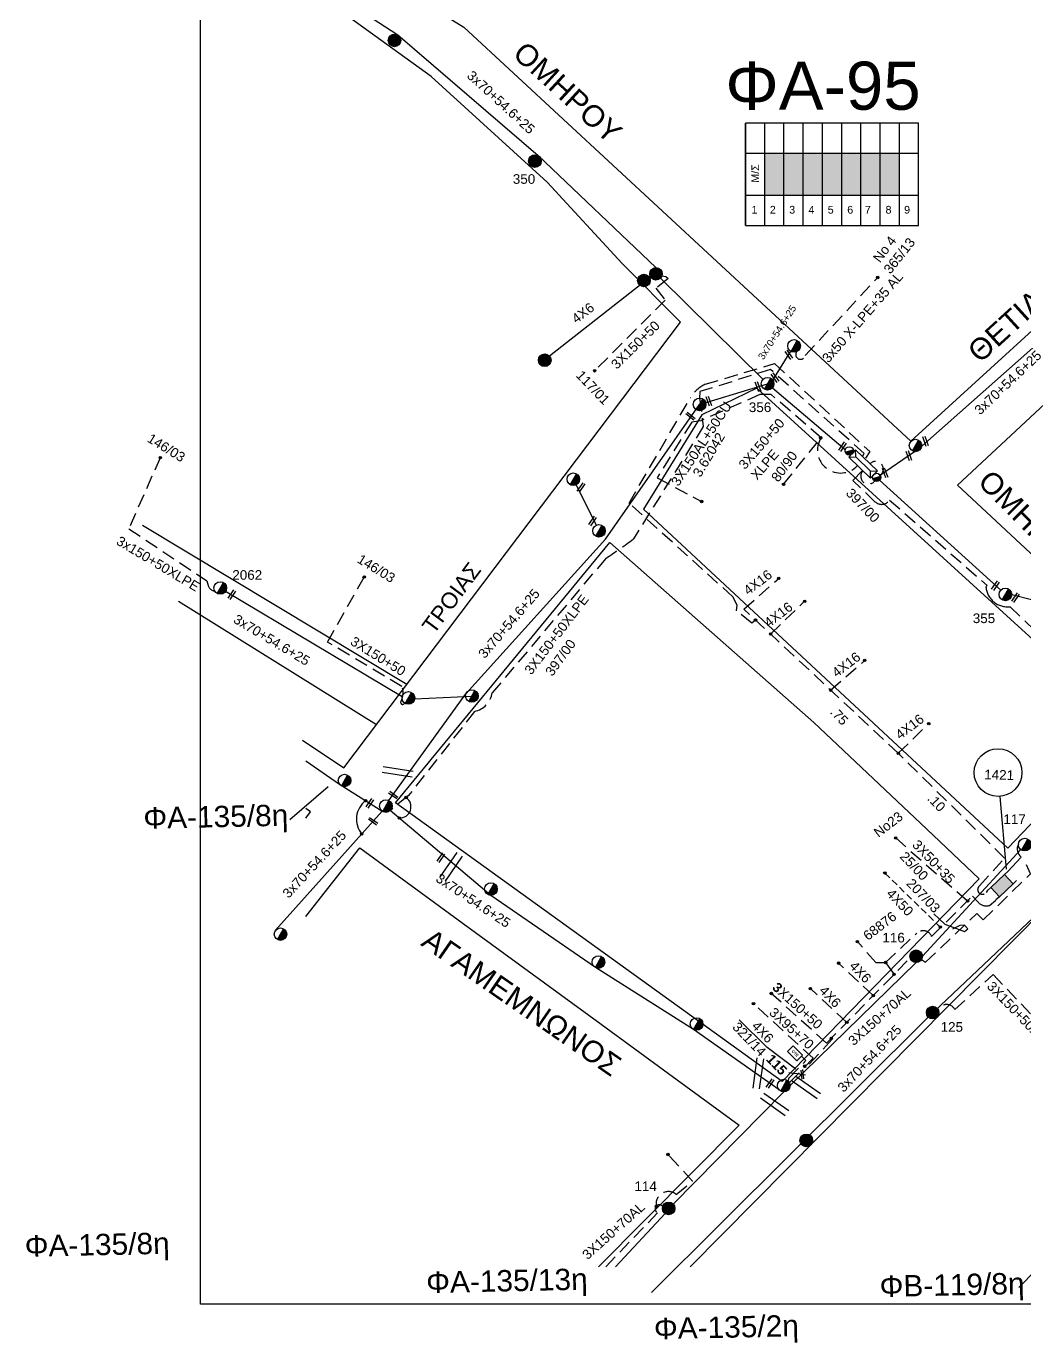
# Model space of a CAD drawing. Header units: millimetres. Extents: x -2449 to 9266, y 48 to 3905.
# Drawn here: x 6990.3 to 7177.2, y 2886.3 to 3132.8 of the extents above; entities that cross this region are included whole.
import ezdxf
from ezdxf.enums import TextEntityAlignment as Align

# ---------------------------------------------------------------- set-up
doc = ezdxf.new("R2010")
doc.units = ezdxf.units.MM
doc.linetypes.add('DASHED', pattern=[19.05, 12.7, -6.35])
for name, color, linetype in [('Link Box 4 Διευθύνσεων', 7, 'Continuous'), ('Pillar OTE', 7, 'Continuous'), ('Άγνωστα', 7, 'Continuous'), ('Ασφαλειοκιβώτια Χ.Τ 9 αναχωρήσεων', 7, 'Continuous'), ('Εναέρια παροχή ΧΤ 4x16', 7, 'SYN_LINE'), ('Επιγραφές - Σχήματα', 7, 'Continuous'), ('Καλώδια ΧΤ   3x150+70 XLPE', 7, 'DASHED'), ('Καλώδια ΧΤ   3x150+70AL', 7, 'DASHED'), ('Καλώδια ΧΤ   3x150AL+50CU', 7, 'DASHED'), ('Καλώδια ΧΤ   3x150AL+50XLPE', 7, 'DASHED'), ('Μηχανική τομή', 7, 'Continuous'), ('Στύλος Ξύλινος', 7, 'Continuous'), ('Στύλος Ξύλινος @ 1', 7, 'Continuous'), ('Στύλος ΦΜ', 7, 'Continuous'), ('Στύλος ΦΜ @ 1', 7, 'Continuous'), ('Συνδέσεις', 7, 'Continuous'), ('Συνεστραμμένα ΧΤ   3x70+54.6+25 AL', 7, 'SYN_LINE'), ('Τομή', 7, 'Continuous'), ('Υποσταθμός εναέριος 2 στύλων', 7, 'Continuous'), ('Υποσταθμός πόλεως', 7, 'Continuous'), ('Υπόβαθρο ΔΕΗ', 7, 'Continuous'), ('Υπόγεια Καλώδια Δικτύου ΧΤ   .075', 7, 'DASHED'), ('Υπόγεια καλώδια Παροχών ΧΤ   4x6', 7, 'DASHED')]:
    doc.layers.add(name, color=color, linetype=linetype)
doc.styles.add('arial', font='arial.ttf')
doc.styles.get("Standard").update_dxf_attribs({"font": 'arial.ttf'})
doc.linetypes.add('SYN_LINE', pattern='A,0.5,-0.0001,["/\\/\\/\\/",Standard,S=0.1,R=0,X=0,Y=-0.05],-0.25', length=0.7501)
doc.dimstyles.new('ISO-25', dxfattribs={"dimtxt": 2.5, "dimasz": 2.5, "dimexe": 1.25, "dimexo": 0.625, "dimtad": 1, "dimtxsty": 'Standard', "dimcen": 2.5, "dimadec": 0, "dimazin": 0, "dimtfac": 1, "dimtmove": 0, "dimatfit": 3, "dimfxl": 0, "dimarcsym": 0})

# ---------------------------------------------------------------- blocks, each defined once
blk = doc.blocks.new('ΥΠΑΡΧΩΝ ΤΣΙΜΕΝΤΕΝΙΟΣ ΣΤΥΛΟΣ')
at = {"layer": 'Στύλος ΦΜ'}
blk.add_hatch(color=7, dxfattribs=at).paths.add_polyline_path([(-1.29, -2.28, 0.574793), (2.62, 0, 0.268822), (1.3, 2.27)])
at = {"layer": 'Στύλος ΦΜ', "color": 7}
blk.add_line((-1.29, -2.28), (1.3, 2.27), dxfattribs=at)
blk.add_circle((0, 0), 2.62, dxfattribs=at)
at = {"layer": 'Στύλος ΦΜ', "flags": 4}
for tag, p in [('ΑΡΙΘΜΟΣ', (-4.68, 8.05)), ('ΤΥΠΟΣ', (-4.91, 3.03))]:
    blk.add_attdef(tag, p, '', height=4, dxfattribs=at)
blk = doc.blocks.new('ΥΠΑΡΧΩΝ ΞΥΛΙΝΟΣ ΣΤΥΛΟΣ')
at = {"layer": 'Στύλος Ξύλινος'}
h = blk.add_hatch(color=7, dxfattribs=at)
h.paths.add_polyline_path([(-2.62, 0, 0.270008), (-1.29, -2.28), (1.3, 2.27, 0.576266)])
h.paths.add_polyline_path([(-1.29, -2.28, 0.574793), (2.62, 0, 0.268822), (1.3, 2.27)])
at = {"layer": 'Στύλος Ξύλινος', "color": 7}
blk.add_line((-1.29, -2.28), (1.3, 2.27), dxfattribs=at)
blk.add_circle((0, 0), 2.62, dxfattribs=at)
at = {"layer": 'Στύλος Ξύλινος', "flags": 4}
for tag, p in [('ΑΡΙΘΜΟΣ', (-4.91, 8.6)), ('ΤΥΠΟΣ', (-4.85, 3.39))]:
    blk.add_attdef(tag, p, '', height=4, dxfattribs=at)
blk = doc.blocks.new('ΥΠΟΣΤΑΘΜΟΣ ΕΝΑΕΡΙΟΣ ΕΠΙ 2 ΣΤΥΛΩΝ')
at = {"layer": 'Υποσταθμός εναέριος 2 στύλων', "linetype": 'Continuous'}
for points in [[(-11.97, -2.11, 0.574793), (-8.45, -0.07, 0.268822), (-9.64, 1.98)], [(9.68, -2.15, 0.574793), (13.19, -0.1, 0.268822), (12.01, 1.95)]]:
    blk.add_hatch(color=256, dxfattribs=at).paths.add_polyline_path(points)
for p, q in [((-11.97, -2.11), (-9.64, 1.98)), ((9.68, -2.15), (12.01, 1.95))]:
    blk.add_line(p, q, dxfattribs=at)
for centre in [(-10.81, -0.07), (10.84, -0.1)]:
    blk.add_circle(centre, 2.36, dxfattribs=at)
at = {"layer": 'Υποσταθμός πόλεως', "linetype": 'Continuous', "ltscale": 40}
blk.add_lwpolyline([(-8.57, 2.82), (8.57, 2.82), (8.57, -2.82), (-8.57, -2.82)], close=True, dxfattribs=at)
for points in [[(-5.75, 0), (-8.57, 2.82)], [(-8.57, -2.82), (-5.75, 0)], [(-5.75, 0), (5.75, 0)], [(5.75, 0), (8.57, 2.82)], [(8.57, -2.82), (5.75, 0)]]:
    blk.add_lwpolyline(points, dxfattribs=at)
at = {"layer": 'Υποσταθμός εναέριος 2 στύλων', "ltscale": 40, "flags": 1}
for tag, p in [('ΜΕΤΑΣΧΗΜΑΤΙΣΜΟΣ', (14.09, 2.51)), ('ΙΣΧΥΣ', (14.07, -0.28)), ('ΑΡΙΘΜΟΣ', (14.19, -3))]:
    blk.add_attdef(tag, p, '', height=1.8, dxfattribs=at)
blk = doc.blocks.new('LINK BOX 4 ΑΝΑΧΩΡΗΣΕΩΝ')
at = {"layer": 'Link Box 4 Διευθύνσεων', "ltscale": 40}
blk.add_hatch(color=256, dxfattribs=at).paths.add_polyline_path([(-3.54, 0), (-3.54, -4.67), (3.54, -4.67), (3.54, 0)])
for p, q in [((-3.54, 0), (-5.33, 0)), ((5.33, 0), (3.54, 0)), ((-3.54, -4.67), (-5.33, -4.67)), ((5.33, -4.67), (3.54, -4.67))]:
    blk.add_line(p, q, dxfattribs=at)
blk.add_lwpolyline([(-3.54, -4.67), (-3.54, 0), (3.54, 0), (3.54, -4.67)], close=True, dxfattribs=at)
blk = doc.blocks.new('ΜΗΧΑΝΙΚΗ ΤΟΜΗ')
at = {"layer": 'Μηχανική τομή', "ltscale": 40}
for p, q in [((-1.89, 0.78), (1.89, 0.78)), ((1.89, 0), (-1.89, 0))]:
    blk.add_line(p, q, dxfattribs=at)
blk = doc.blocks.new('ΑΣΦΑΛΕΙΟΚΙΒΩΤΙΟ ΥΠΟΣΤΑΘΜΟΥ 9 ΑΝΑΧΩΡΗΣΕΩΝ')
at = {"layer": 'Ασφαλειοκιβώτια Χ.Τ 9 αναχωρήσεων', "ltscale": 40}
for p, q in [((-23.8, 40.36), (24.02, 40.36)), ((-9.72, 40.36), (-9.72, -40.64)), ((9.94, 40.36), (9.94, -40.64)), ((-23.8, 31.36), (24.02, 31.36)), ((-23.8, 22.36), (24.02, 22.36)), ((-23.8, 13.36), (24.02, 13.36)), ((-23.8, 4.36), (24.02, 4.36)), ((-23.8, -4.64), (24.02, -4.64)), ((-23.8, -13.64), (24.02, -13.64)), ((-23.8, -22.64), (24.02, -22.64)), ((-23.8, -31.64), (24.02, -31.64))]:
    blk.add_line(p, q, dxfattribs=at)
at = {"layer": 'Ασφαλειοκιβώτια Χ.Τ 9 αναχωρήσεων'}
blk.add_lwpolyline([(-23.8, -40.64), (24.02, -40.64), (24.02, 40.36), (-23.8, 40.36)], close=True, dxfattribs=at)
for s, p in [('1', (-18.29, 37.57)), ('2', (-18.29, 29)), ('3', (-18.29, 19.93)), ('4', (-18.29, 10.91)), ('5', (-18.29, 1.89)), ('6', (-18.29, -7.24)), ('7', (-18.29, -15.48)), ('8', (-18.29, -25.17)), ('9', (-18.29, -33.86))]:
    blk.add_text(s, height=3.6, rotation=270, dxfattribs=at).set_placement(p)
at = {"layer": 'Ασφαλειοκιβώτια Χ.Τ 9 αναχωρήσεων', "ltscale": 40}
for tag, height, p in [('ΟΝΟΜΑ', 5, (-0.16, 44.31)), ('ΚΕΙΜΕΝΟ 1', 2, (17.06, 35.59)), ('ΚΕΙΜΕΝΟ 2', 2, (17.06, 26.88)), ('ΚΕΙΜΕΝΟ 3', 2, (17.06, 17.69)), ('ΚΕΙΜΕΝΟ 4', 2, (17.06, 8.71)), ('ΚΕΙΜΕΝΟ 5', 2, (17.06, -0.13)), ('ΚΕΙΜΕΝΟ 6', 2, (17.06, -9.05)), ('ΚΕΙΜΕΝΟ 7', 2, (17.06, -18.13)), ('ΚΕΙΜΕΝΟ 8', 2, (17.06, -26.85)), ('ΚΕΙΜΕΝΟ 9', 2, (17.06, -35.99)), ('ΣΧ', 2, (-0.1, -42.64))]:
    blk.add_attdef(tag, text='', height=height, dxfattribs=at).set_placement(p, align=Align.MIDDLE_CENTER)
blk = doc.blocks.new('_ΣΥΝΔΕΣΗ')
at = {"layer": 'Συνδέσεις', "linetype": 'SYN_LINE', "ltscale": 40}
blk.add_hatch(color=256, dxfattribs=at).paths.add_polyline_path([(0.5, -0.01, 1), (-0.5, -0.01, 1)])
at = {"layer": 'Συνδέσεις'}
blk.add_circle((0, -0.01), 0.5, dxfattribs=at)
blk = doc.blocks.new('ΤΟΜΗ')
at = {"layer": 'Τομή', "ltscale": 40}
for p, q in [((-5.68, 0), (5.68, 0)), ((5.68, -2.33), (-5.68, -2.33))]:
    blk.add_line(p, q, dxfattribs=at)
blk = doc.blocks.new('PILLAR ΟΤΕ')
at = {"layer": 'Pillar OTE', "ltscale": 40}
blk.add_lwpolyline([(-3.31, 2.02), (3.39, 2.02), (3.39, -1.99), (-3.31, -1.99)], close=True, dxfattribs=at)
at = {"layer": 'Pillar OTE', "insert": (-1.81, 0.71), "char_height": 1.3575, "width": 109.961, "attachment_point": 1}
blk.add_mtext('{\\fArial|b1|i0|c161|p34;OTE}', dxfattribs=at)
blk = doc.blocks.new('τομή_')
at = {"layer": 'Επιγραφές - Σχήματα'}
for p, q in [((-1.29, -0.22), (0.13, 0.75)), ((-1.08, -0.46), (0.34, 0.51)), ((-0.66, 0.62), (-0.29, -0.37))]:
    blk.add_line(p, q, dxfattribs=at)

msp = doc.modelspace()

# ---------------------------------------------------------------- hatches: boundary and pattern name
at = {"layer": 'Ασφαλειοκιβώτια Χ.Τ 9 αναχωρήσεων', "ltscale": 40}
for color, points in [(6, [(7128.57, 3109.02), (7128.57, 3101.16), (7132.17, 3101.16), (7132.17, 3109.02)]), (151, [(7132.17, 3109.02), (7132.17, 3101.16), (7135.77, 3101.16), (7135.77, 3109.02)]), (2, [(7135.77, 3109.02), (7135.77, 3101.16), (7139.37, 3101.16), (7139.37, 3109.02)]), (85, [(7139.37, 3109.02), (7139.37, 3101.16), (7142.97, 3101.16), (7142.97, 3109.02)]), (173, [(7142.97, 3109.02), (7142.97, 3101.16), (7146.57, 3101.16), (7146.57, 3109.02)]), (27, [(7146.57, 3109.02), (7146.57, 3101.16), (7150.17, 3101.16), (7150.17, 3109.02)]), (30, [(7150.17, 3109.02), (7150.17, 3101.16), (7153.77, 3101.16), (7153.77, 3109.02)])]:
    msp.add_hatch(color=color, dxfattribs=at).paths.add_polyline_path(points)

# ---------------------------------------------------------------- linework, layer by layer
at = {"layer": 'Άγνωστα', "color": 85, "linetype": 'DASHED', "ltscale": 0.2}
for p, q in [((7149.36, 2957.49), (7145.9, 2961.4)), ((7137.64, 2939.58), (7133.18, 2934.99))]:
    msp.add_line(p, q, dxfattribs=at)
at = {"layer": 'Άγνωστα', "color": 2, "linetype": 'DASHED', "ltscale": 0.2}
msp.add_lwpolyline([(7109.32, 3086.07), (7110.07, 3085.96), (7110.49, 3085.54), (7108.19, 3083.74), (7109.92, 3081.53), (7096.7, 3068.28)], dxfattribs=at)
at = {"layer": 'Άγνωστα', "color": 2, "linetype": 'SYN_LINE', "ltscale": 20}
for points in [[(7109.06, 3085.64), (7128.33, 3066.62)], [(7129.99, 3065.11), (7143.65, 3053.56)]]:
    msp.add_lwpolyline(points, dxfattribs=at)
at = {"layer": 'Άγνωστα', "color": 173, "linetype": 'DASHED', "ltscale": 0.2}
for points in [[(7146.94, 3052.38), (7147.18, 3052.81), (7129.66, 3068.52), (7116.43, 3064.39), (7116.37, 3063.18), (7117.06, 3057.85), (7104.01, 3036.82)], [(7098.8, 3033.16), (7077.56, 3008)]]:
    msp.add_lwpolyline(points, dxfattribs=at)
at = {"layer": 'Άγνωστα', "color": 30, "linetype": 'DASHED', "ltscale": 0.2}
for points in [[(7015.38, 3052.02), (7009.51, 3038.72), (7024.14, 3028.93), (7024.37, 3028.08, 0.318828), (7025.58, 3027.06, 0.055546)], [(7061.27, 3006.01), (7060.92, 3005.86, -0.72868), (7060.44, 3006.42, 0.22564), (7060.64, 3009.18), (7046.71, 3017.49), (7053.57, 3029.7)]]:
    msp.add_lwpolyline(points, format="xyb", dxfattribs=at)
at = {"layer": 'Άγνωστα', "color": 173, "linetype": 'DASHED', "ltscale": 0.2}
msp.add_lwpolyline([(7077.56, 3008, -0.311067), (7074.24, 3004.52), (7061.85, 2988.74), (7058.48, 2985.97)], format="xyb", dxfattribs=at)
at = {"layer": 'Άγνωστα', "color": 85, "linetype": 'DASHED', "ltscale": 0.2}
for points in [[(7173.47, 2977.06), (7153.73, 2996.51)], [(7140.12, 2942.4), (7155.78, 2958.33)], [(7148.87, 2951.3), (7142.39, 2957.37)], [(7149.36, 2957.49), (7151.19, 2957.49), (7152.78, 2955.27)], [(7140.12, 2942.4), (7129.79, 2951.71)], [(7143.93, 2946.27), (7137.12, 2952.61)], [(7137.64, 2939.58), (7126.46, 2949.77)], [(7141.02, 2943.31), (7141.19, 2943.12), (7136.33, 2937.82), (7136.05, 2938.1)]]:
    msp.add_lwpolyline(points, dxfattribs=at)
at = {"layer": 'Άγνωστα', "color": 5, "linetype": 'SYN_LINE', "ltscale": 20}
for points in [[(7111.42, 2912.26), (7132.13, 2933.27)], [(7109.93, 2910.48), (7100.6, 2900.53)]]:
    msp.add_lwpolyline(points, dxfattribs=at)
at = {"layer": 'Άγνωστα', "color": 173, "linetype": 'DASHED', "ltscale": 0.2}
msp.add_arc((7044.21, 3116.5), 99.62, 303.225, 306.8883, dxfattribs=at)
at = {"layer": 'Εναέρια παροχή ΧΤ 4x16', "color": 85, "linetype": 'DASHED', "ltscale": 0.2}
for points in [[(7124.66, 3023.65), (7131.18, 3029.42)], [(7129.65, 3019), (7136.03, 3025.13)], [(7140.9, 3008.5), (7147.28, 3014.05)], [(7153.57, 2996.67), (7159.28, 3002.23)]]:
    msp.add_lwpolyline(points, dxfattribs=at)
at = {"layer": 'Επιγραφές - Σχήματα', "linetype": 'Continuous', "ltscale": 0.2}
msp.add_line((7173.8, 2974.95), (7172.62, 2988.6), dxfattribs=at)
at = {"layer": 'Επιγραφές - Σχήματα', "color": 7, "linetype": 'Continuous', "ltscale": 10}
msp.add_line((7174.09, 2974.56), (7176.59, 2977.22), dxfattribs=at)
at = {"layer": 'Επιγραφές - Σχήματα'}
msp.add_lwpolyline([(7022.92, 3887.4), (9025.82, 3887.4), (9025.82, 2893.51), (7022.92, 2893.51)], close=True, dxfattribs=at)
at = {"layer": 'Επιγραφές - Σχήματα', "linetype": 'Continuous', "ltscale": 0.2}
msp.add_lwpolyline([(7160.21, 2966.59), (7162.3, 2964.65), (7165.95, 2963.33), (7166.57, 2963.8), (7165.95, 2964.5), (7165.09, 2964.42), (7163.7, 2963.72)], dxfattribs=at)
msp.add_circle((7172.24, 2993.06), 4.47, dxfattribs=at)
at = {"layer": 'Επιγραφές - Σχήματα', "color": 151, "linetype": 'DASHED', "ltscale": 0.2}
msp.add_arc((7147.99, 3048.53), 1.45, 133.555, 329.3887, dxfattribs=at)
at = {"layer": 'Επιγραφές - Σχήματα', "color": 6, "linetype": 'DASHED', "ltscale": 0.2}
msp.add_arc((7149.32, 3049.87), 1.45, 300.5044, 136.3382, dxfattribs=at)
at = {"layer": 'Επιγραφές - Σχήματα', "linetype": 'Continuous', "ltscale": 0.2}
for centre, radius, start, end in [((7056.48, 2984.34), 4.36, 127.4841, 219.7273), ((7060.21, 2986.66), 2.12, 268.2232, 54.846)]:
    msp.add_arc(centre, radius, start, end, dxfattribs=at)
at = {"layer": 'Επιγραφές - Σχήματα', "color": 7, "linetype": 'Continuous', "ltscale": 10}
msp.add_arc((7177.84, 2978.78), 2, 153.797, 231.2064, dxfattribs=at)
at = {"layer": 'Καλώδια ΧΤ   3x150+70 XLPE', "color": 5, "linetype": 'DASHED', "ltscale": 0.2}
msp.add_lwpolyline([(7098.8, 2900.53), (7108.49, 2910.63, -1.238999), (7109.45, 2911.84)], format="xyb", dxfattribs=at)
at = {"layer": 'Καλώδια ΧΤ   3x150+70AL', "color": 5, "linetype": 'DASHED', "ltscale": 0.2}
msp.add_lwpolyline([(7108.25, 2911.87), (7108.25, 2911.87, -0.70336), (7112, 2914.06), (7115.06, 2916.55), (7110.43, 2921.54)], format="xyb", dxfattribs=at)
at = {"layer": 'Καλώδια ΧΤ   3x150AL+50CU', "color": 30, "ltscale": 0.2}
msp.add_lwpolyline([(7132.08, 3047.03), (7139.1, 3055.74), (7129.79, 3063.85), (7127.63, 3063.85), (7116.6, 3058.95), (7114.89, 3058.68), (7108.41, 3048.26), (7116.73, 3043.81)], dxfattribs=at)
msp.add_lwpolyline([(7139.1, 3055.74, 0.915146), (7145.92, 3050.55)], format="xyb", dxfattribs=at)
at = {"layer": 'Καλώδια ΧΤ   3x150AL+50XLPE', "color": 27, "linetype": 'DASHED', "ltscale": 0.2}
for p, q in [((7145.03, 3047.75), (7146.86, 3049.65)), ((7149.26, 3043.72), (7145.03, 3047.75)), ((7151.95, 3044.09), (7170.2, 3028.09)), ((7174.49, 3024.12), (7199.21, 3000.33))]:
    msp.add_line(p, q, dxfattribs=at)
at = {"layer": 'Καλώδια ΧΤ   3x150AL+50XLPE', "color": 30, "ltscale": 0.2}
msp.add_lwpolyline([(7134.51, 3071.85, 1.204169), (7136.14, 3071.15), (7149.56, 3085.6)], format="xyb", dxfattribs=at)
at = {"layer": 'Καλώδια ΧΤ   3x150AL+50XLPE', "color": 27, "linetype": 'DASHED', "ltscale": 0.2}
for points in [[(7157.9, 2958.03), (7158.69, 2957.55), (7168.27, 2966.69), (7169.45, 2965.46), (7178.3, 2974.09), (7177.6, 2975.81)], [(7164.17, 2948.67), (7171.3, 2955.24), (7183.71, 2942.27)]]:
    msp.add_lwpolyline(points, dxfattribs=at)
msp.add_arc((7150.45, 3045.08), 1.8, 228.9234, 326.741, dxfattribs=at)
at = {"layer": 'Καλώδια ΧΤ   3x150AL+50XLPE', "color": 27, "ltscale": 20}
msp.add_arc((7174, 3028.12), 4.03, 184.1263, 276.9661, dxfattribs=at)
at = {"layer": 'Συνεστραμμένα ΧΤ   3x70+54.6+25 AL', "color": 151, "ltscale": 20}
for p, q in [((7150.06, 3047.78), (7172.74, 3027.2)), ((7174.8, 3026.41), (7211.69, 3016.89))]:
    msp.add_line(p, q, dxfattribs=at)
at = {"layer": 'Συνεστραμμένα ΧΤ   3x70+54.6+25 AL', "color": 27, "ltscale": 8}
msp.add_line((7170.2, 3028.09), (7169.97, 3027.83), dxfattribs=at)
at = {"layer": 'Συνεστραμμένα ΧΤ   3x70+54.6+25 AL', "color": 30, "linetype": 'SYN_LINE', "ltscale": 10}
msp.add_line((7063.02, 3006.87), (7073.73, 3007.39), dxfattribs=at)
at = {"layer": 'Συνεστραμμένα ΧΤ   3x70+54.6+25 AL', "color": 2, "linetype": 'SYN_LINE', "ltscale": 20}
for points in [[(7042.24, 3142.65), (7059.84, 3131.17), (7086.12, 3108.58), (7108.2, 3087.62)], [(7042.63, 2995.28), (7048.93, 2990.88), (7057.05, 2985.77)], [(7056.95, 2985.82), (7036.99, 2963.54), (7036.99, 2963.54), (7036.99, 2963.54)]]:
    msp.add_lwpolyline(points, dxfattribs=at)
at = {"layer": 'Συνεστραμμένα ΧΤ   3x70+54.6+25 AL', "color": 6, "linetype": 'SYN_LINE', "ltscale": 20}
msp.add_lwpolyline([(7213.84, 3105.36), (7183.15, 3076.43), (7157.96, 3054.18)], dxfattribs=at)
at = {"layer": 'Συνεστραμμένα ΧΤ   3x70+54.6+25 AL', "color": 30, "linetype": 'SYN_LINE', "ltscale": 8}
msp.add_lwpolyline([(7130.07, 3066.51), (7133.44, 3071.94)], dxfattribs=at)
at = {"layer": 'Συνεστραμμένα ΧΤ   3x70+54.6+25 AL', "color": 30, "linetype": 'SYN_LINE', "ltscale": 10}
for points in [[(7116.37, 3062), (7129.09, 3065.87)], [(7097.06, 3039.4), (7093.25, 3046.94)]]:
    msp.add_lwpolyline(points, dxfattribs=at)
at = {"layer": 'Συνεστραμμένα ΧΤ   3x70+54.6+25 AL', "color": 30, "linetype": 'SYN_LINE', "ltscale": 20}
for points in [[(7058.21, 2987.81), (7072.62, 3007.78), (7098.77, 3036.76), (7116.37, 3062)], [(7027.63, 3027.03), (7060.71, 3007.31)]]:
    msp.add_lwpolyline(points, dxfattribs=at)
at = {"layer": 'Συνεστραμμένα ΧΤ   3x70+54.6+25 AL', "color": 6, "linetype": 'SYN_LINE', "ltscale": 10}
msp.add_lwpolyline([(7156.61, 3053.14), (7150.06, 3048.62)], dxfattribs=at)
at = {"layer": 'Συνεστραμμένα ΧΤ   3x70+54.6+25 AL', "color": 173, "linetype": 'SYN_LINE', "ltscale": 20}
msp.add_lwpolyline([(7131.27, 2933.65), (7115.22, 2944.95), (7096.85, 2956.55), (7077.3, 2970.07), (7058.46, 2985.96)], dxfattribs=at)
at = {"layer": 'Συνεστραμμένα ΧΤ   3x70+54.6+25 AL', "color": 151, "ltscale": 15}
for points in [[(7158.09, 2958.67), (7176.48, 2978.66)], [(7133.31, 2934.45), (7156.91, 2957.49)]]:
    msp.add_lwpolyline(points, dxfattribs=at)
at = {"layer": 'Συνεστραμμένα ΧΤ   3x70+54.6+25 AL', "color": 27, "linetype": 'SYN_LINE', "ltscale": 20}
msp.add_lwpolyline([(7107.37, 2895.69), (7159.18, 2947.28), (7183.47, 2970.29)], dxfattribs=at)
at = {"layer": 'Υπόβαθρο ΔΕΗ'}
msp.add_lwpolyline([(7044.95, 3149.46), (7072.24, 3132.64), (7155.92, 3055.09), (7213.45, 3107.63), (7189.05, 3138.81), (7168.14, 3163.92), (7118.82, 3225.72), (7097.91, 3250.11, 0.459927), (7092.17, 3250.11), (7053.09, 3219.72), (7049.01, 3215.37), (7042.63, 3208.86)], format="xyb", dxfattribs=at)
for points in [[(7042.02, 2999.13), (7049.77, 2993.97), (7112.82, 3077.4), (7112.82, 3077.4), (7112.82, 3077.4), (7101.84, 3088.39), (7087.82, 3103.62), (7066.09, 3123.42), (7044.56, 3139)], [(7164.65, 3046.88), (7220.04, 3098.49), (7251.29, 3059.51), (7203.65, 3010.57), (7164.65, 3046.88)], [(7174.09, 2978.89), (7196.25, 3002.06), (7127.08, 3065.02), (7116.76, 3060.04), (7105.88, 3042.36), (7174.09, 2978.89)], [(7012.04, 3039.38), (7061.57, 3009.59)], [(7099.58, 3036.11), (7137.77, 3002.42), (7158.92, 2982.45), (7168.71, 2973.19), (7131.84, 2935.23), (7059.41, 2987.38), (7099.58, 3036.11)], [(7018.83, 3025.18), (7055.89, 3002.07)], [(7039.67, 2984.28), (7046.83, 2990.45)], [(7042.63, 2984.52), (7043.52, 2985.7), (7042.63, 2986.35)], [(7042.63, 2966.11), (7052.76, 2978.95), (7072.1, 2964.82), (7085, 2955.4), (7097.94, 2945.94), (7110.56, 2936.72), (7123.77, 2927.07), (7097.43, 2900.53)], [(7114.58, 2900.53), (7181.09, 2967.7), (7214.1, 2935.35), (7176.15, 2896.63)], [(7129.01, 2941.56), (7123.79, 2946.77)], [(7135.11, 2936.59), (7133.08, 2936.83)]]:
    msp.add_lwpolyline(points, dxfattribs=at)
at = {"layer": 'Υπόγεια Καλώδια Δικτύου ΧΤ   .075', "color": 85, "linetype": 'DASHED', "ltscale": 0.2}
for points in [[(7126.83, 3021.62), (7126.12, 3021.02), (7123.28, 3023.37), (7123.39, 3024.41), (7122.57, 3025.99), (7103.36, 3043.35), (7103.16, 3043.5), (7114.62, 3063.21, -0.154418), (7117.43, 3065.76), (7130.41, 3069.66), (7148.24, 3053.18), (7147.42, 3051.91)], [(7170.23, 2970.89), (7170, 2970.6, -1.12169), (7168.76, 2971.84), (7173.47, 2977.06)], [(7151.19, 2957.49), (7157.05, 2962.99, -0.524375), (7159.8, 2962.39)]]:
    msp.add_lwpolyline(points, format="xyb", dxfattribs=at)
for points in [[(7153.57, 2996.67), (7124.66, 3023.65)], [(7153.08, 2980.82), (7166.53, 2969.01)], [(7159.8, 2962.39), (7167.46, 2969.93), (7168.62, 2968.67)]]:
    msp.add_lwpolyline(points, dxfattribs=at)
at = {"layer": 'Υπόγεια Καλώδια Δικτύου ΧΤ   .075', "color": 85, "linetype": 'DASHED', "ltscale": 0.1}
msp.add_lwpolyline([(7151.05, 2974.24), (7161.43, 2964.14)], dxfattribs=at)
at = {"layer": 'Υπόγεια Καλώδια Δικτύου ΧΤ   .075', "linetype": 'DASHED', "ltscale": 0.2}
msp.add_lwpolyline([(7170.67, 2968.19), (7171.84, 2969.2)], dxfattribs=at)
at = {"layer": 'Υπόγεια Καλώδια Δικτύου ΧΤ   .075', "color": 85, "linetype": 'DASHED', "ltscale": 0.2}
msp.add_arc((7170.06, 2970.22), 2.12, 227.2369, 286.7222, dxfattribs=at)
at = {"layer": 'Υπόγεια Καλώδια Δικτύου ΧΤ   .075', "color": 27, "linetype": 'DASHED', "ltscale": 0.2}
msp.add_arc((7162.6, 2947.86), 1.77, 27.4641, 151.8247, dxfattribs=at)
at = {"layer": 'Υπόγεια καλώδια Παροχών ΧΤ   4x6', "color": 2, "linetype": 'SYN_LINE', "ltscale": 20}
msp.add_lwpolyline([(7105.62, 3084.61), (7088.29, 3071)], dxfattribs=at)
at = {"layer": 'Υπόγεια καλώδια Παροχών ΧΤ   4x6', "linetype": 'DASHED', "ltscale": 0.2}
msp.add_lwpolyline([(7132.81, 2935.41, 0.426803), (7133.09, 2935.87), (7136.25, 2939.14), (7136.25, 2939.14), (7135.42, 2939.95)], format="xyb", dxfattribs=at)

# ---------------------------------------------------------------- block references
at = {"layer": 'Link Box 4 Διευθύνσεων', "xscale": 0.4999999999999999, "yscale": 0.4999999999999999, "zscale": 0.4999999999999999, "rotation": 43.55690702389091}
msp.add_blockref('LINK BOX 4 ΑΝΑΧΩΡΗΣΕΩΝ', (7172.16, 2972.73), dxfattribs=at)
at = {"layer": 'Pillar OTE', "xscale": 0.3750000000000001, "yscale": 0.3750000000000001, "zscale": 0.3750000000000001, "rotation": 315.3210918995466}
msp.add_blockref('PILLAR ΟΤΕ', (7134.21, 2940.51), dxfattribs=at)
at = {"layer": 'Ασφαλειοκιβώτια Χ.Τ 9 αναχωρήσεων', "xscale": 0.4000000000000032, "yscale": 0.4000000000000032, "zscale": 0.4000000000000032, "rotation": 89.99605006920008}
msp.add_blockref('ΑΣΦΑΛΕΙΟΚΙΒΩΤΙΟ ΥΠΟΣΤΑΘΜΟΥ 9 ΑΝΑΧΩΡΗΣΕΩΝ', (7141.11, 3105.04), dxfattribs=at)
at = {"layer": 'Επιγραφές - Σχήματα', "rotation": 62.97845171434751}
msp.add_blockref('τομή_', (7135.97, 2936.9), dxfattribs=at)
at = {"layer": 'Μηχανική τομή'}
for p, xscale, yscale, zscale, rotation in [((7133.23, 3071.39), 0.5000000000000001, 0.5000000000000001, 0.5000000000000001, 126.058567723708), ((7127.48, 3065.39), 0.5000000000000034, 0.5000000000000034, 0.5000000000000034, 110.1155379365395), ((7130.62, 3067.12), 0.5000000000000001, 0.5000000000000001, 0.5000000000000001, 126.058567723708), ((7118.29, 3062.66), 0.5000000000000034, 0.5000000000000034, 0.5000000000000034, 110.1155379365395), ((7114.79, 3059.95), 0.4999999999999979, 0.4999999999999979, 0.4999999999999979, 142.9831135151117), ((7143.3, 3053.97), 0.4999999999999995, 0.4999999999999995, 0.4999999999999995, 55.52025244305382), ((7158.84, 3055.16), 0.5000000000000034, 0.5000000000000034, 0.5000000000000034, 110.1155379365395), ((7155.73, 3052.45), 0.5000000000000034, 0.5000000000000034, 0.5000000000000034, 110.1155379365395), ((7151.27, 3049.25), 0.5000000000000034, 0.5000000000000034, 0.5000000000000034, 110.1155379365395), ((7094.33, 3046.33), 0.4999999999999995, 0.4999999999999995, 0.4999999999999995, 55.52025244305382), ((7096.47, 3040.05), 0.4999999999999995, 0.4999999999999995, 0.4999999999999995, 55.52025244305382), ((7028.96, 3026.26), 0.5000000000000003, 0.5000000000000003, 0.5000000000000003, 55.52025244305375), ((7171.9, 3027.95), 0.4999999999999996, 0.4999999999999996, 0.4999999999999996, 55.52025244305379), ((7175.68, 3025.69), 0.4999999999999995, 0.4999999999999995, 0.4999999999999995, 55.52025244305382), ((7054.8, 2987.18), 0.4999999999999996, 0.4999999999999996, 0.4999999999999996, 55.52025244305379), ((7058.89, 2988.68), 0.4999999999999995, 0.4999999999999995, 0.4999999999999995, 324.3976080029414), ((7055.13, 2983.79), 0.4999999999999995, 0.4999999999999995, 0.4999999999999995, 324.3976080029414), ((7068.07, 2977.02), 0.4999999999999995, 0.4999999999999995, 0.4999999999999995, 55.52025244305382), ((7129.71, 2934.74), 0.4999999999999995, 0.4999999999999995, 0.4999999999999995, 55.52025244305382)]:
    msp.add_blockref('ΜΗΧΑΝΙΚΗ ΤΟΜΗ', p, dxfattribs=dict(at, xscale=xscale, yscale=yscale, zscale=zscale, rotation=rotation))
at = {"layer": 'Στύλος Ξύλινος @ 1', "ltscale": 40, "xscale": 0.4499999999998181, "yscale": 0.4499999999998181, "zscale": 0.4499999999998181}
for p in [(7059.25, 3130.15), (7105.95, 3085.2), (7108.2, 3086.44), (7087.37, 3070.27), (7136.34, 2924.18)]:
    msp.add_blockref('ΥΠΑΡΧΩΝ ΞΥΛΙΝΟΣ ΣΤΥΛΟΣ', p, dxfattribs=at)
at = {"layer": 'Στύλος Ξύλινος @ 1', "ltscale": 40}
ref = msp.add_blockref('ΥΠΑΡΧΩΝ ΞΥΛΙΝΟΣ ΣΤΥΛΟΣ', (7085.53, 3107.56), dxfattribs=dict(at, xscale=0.4499999999998181, yscale=0.4499999999998181, zscale=0.4499999999998181))
ref.add_attrib('ΤΥΠΟΣ', '350', (7081.4, 3103.3), dxfattribs={"layer": 'Στύλος Ξύλινος', "height": 1.8, "flags": 4})
ref = msp.add_blockref('ΥΠΑΡΧΩΝ ΞΥΛΙΝΟΣ ΣΤΥΛΟΣ', (7156.91, 2958.67), dxfattribs=dict(at, xscale=0.4499999999998181, yscale=0.4499999999998181, zscale=0.4499999999998181))
ref.add_attrib('ΑΡΙΘΜΟΣ', '116', (7150.59, 2961.25), dxfattribs={"layer": 'Στύλος Ξύλινος', "height": 1.8, "flags": 4})
ref = msp.add_blockref('ΥΠΑΡΧΩΝ ΞΥΛΙΝΟΣ ΣΤΥΛΟΣ', (7160, 2948.12), dxfattribs=dict(at, xscale=0.4499999999998181, yscale=0.4499999999998181, zscale=0.4499999999998181))
ref.add_attrib('ΤΥΠΟΣ', '125', (7161.49, 2944.53), dxfattribs={"layer": 'Στύλος Ξύλινος', "height": 1.8, "flags": 4})
ref = msp.add_blockref('ΥΠΑΡΧΩΝ ΞΥΛΙΝΟΣ ΣΤΥΛΟΣ', (7110.57, 2911.45), dxfattribs=dict(at, xscale=0.4499999999998181, yscale=0.4499999999998181, zscale=0.4499999999998181))
ref.add_attrib('ΤΥΠΟΣ', '114', (7104.17, 2914.7), dxfattribs={"layer": 'Στύλος Ξύλινος', "height": 1.8, "flags": 4})
at = {"layer": 'Στύλος ΦΜ @ 1', "ltscale": 40, "xscale": 0.4499999999998181, "yscale": 0.4499999999998181, "zscale": 0.4499999999998181}
for p in [(7134.06, 3072.94), (7116.37, 3062), (7156.79, 3054.3), (7092.72, 3047.99), (7097.53, 3038.32), (7061.85, 3007.03), (7073.73, 3007.39), (7049.89, 2991.57), (7057.63, 2986.79), (7077.3, 2971.25), (7037.9, 2962.8), (7097.43, 2957.58), (7115.8, 2945.98), (7132.13, 2934.45)]:
    msp.add_blockref('ΥΠΑΡΧΩΝ ΤΣΙΜΕΝΤΕΝΙΟΣ ΣΤΥΛΟΣ', p, dxfattribs=at)
at = {"layer": 'Στύλος ΦΜ @ 1', "ltscale": 40}
ref = msp.add_blockref('ΥΠΑΡΧΩΝ ΤΣΙΜΕΝΤΕΝΙΟΣ ΣΤΥΛΟΣ', (7129.09, 3065.87), dxfattribs=dict(at, xscale=0.4499999999998181, yscale=0.4499999999998181, zscale=0.4499999999998181))
ref.add_attrib('ΤΥΠΟΣ', '356', (7125.59, 3060.56), dxfattribs={"layer": 'Στύλος ΦΜ', "height": 1.8, "flags": 4})
ref = msp.add_blockref('ΥΠΑΡΧΩΝ ΤΣΙΜΕΝΤΕΝΙΟΣ ΣΤΥΛΟΣ', (7026.62, 3027.62), dxfattribs=dict(at, xscale=0.4499999999998181, yscale=0.4499999999998181, zscale=0.4499999999998181))
ref.add_attrib('ΤΥΠΟΣ', '2062', (7028.88, 3029.16), dxfattribs={"layer": 'Στύλος ΦΜ', "height": 1.8, "flags": 4})
ref = msp.add_blockref('ΥΠΑΡΧΩΝ ΤΣΙΜΕΝΤΕΝΙΟΣ ΣΤΥΛΟΣ', (7173.62, 3026.41), dxfattribs=dict(at, xscale=0.4499999999998181, yscale=0.4499999999998181, zscale=0.4499999999998181))
ref.add_attrib('ΤΥΠΟΣ', '355', (7167.51, 3021.05), dxfattribs={"layer": 'Στύλος ΦΜ', "height": 1.8, "flags": 4})
ref = msp.add_blockref('ΥΠΑΡΧΩΝ ΤΣΙΜΕΝΤΕΝΙΟΣ ΣΤΥΛΟΣ', (7177.23, 2979.57), dxfattribs=dict(at, xscale=0.4499999999998181, yscale=0.4499999999998181, zscale=0.4499999999998181))
ref.add_attrib('ΑΡΙΘΜΟΣ', '117', (7173.25, 2983.43), dxfattribs={"layer": 'Στύλος ΦΜ', "height": 1.8, "flags": 4})
at = {"layer": 'Συνδέσεις', "xscale": 0.4500000000000455, "yscale": 0.4500000000000455, "zscale": 0.4500000000000455}
for p in [(7149.72, 3085.76), (7096.7, 3068.29), (7139.05, 3055.74), (7015.39, 3052.03), (7132.08, 3047.03), (7116.74, 3043.82), (7053.57, 3029.7), (7131.18, 3029.43), (7136.04, 3025.14), (7126.83, 3021.63), (7129.65, 3019), (7147.28, 3014.06), (7140.9, 3008.5), (7159.28, 3002.24), (7153.57, 2996.68), (7053.82, 2987.8), (7061.43, 2988.4), (7060.14, 2984.54), (7053.12, 2981.55), (7153.08, 2980.83), (7151.05, 2974.25), (7166.53, 2969.01), (7161.43, 2964.15), (7145.9, 2961.4), (7151.19, 2957.5), (7142.39, 2957.38), (7152.78, 2955.28), (7137.12, 2952.62), (7129.8, 2951.7), (7148.87, 2951.3), (7126.46, 2949.78), (7143.93, 2946.28), (7141.02, 2943.31), (7136.05, 2938.1), (7110.43, 2921.55), (7108.25, 2911.87)]:
    msp.add_blockref('_ΣΥΝΔΕΣΗ', p, dxfattribs=at)
at = {"layer": 'Τομή'}
for p, xscale, yscale, zscale, rotation in [((7059.77, 2992.62), 0.500000000000021, 0.500000000000021, 0.500000000000021, 170.9076026488583), ((7070.32, 2975.07), 0.5000000000000265, 0.5000000000000265, 0.5000000000000265, 235.4710324480394), ((7126.78, 2936.81), 0.5000000000000211, 0.5000000000000211, 0.5000000000000211, 82.0521140778822), ((7136.03, 2933.62), 0.5000000000000211, 0.5000000000000211, 0.5000000000000211, 144.8907077992134), ((7130.07, 2930.44), 0.5000000000000211, 0.5000000000000211, 0.5000000000000211, 144.8907077992134)]:
    msp.add_blockref('ΤΟΜΗ', p, dxfattribs=dict(at, xscale=xscale, yscale=yscale, zscale=zscale, rotation=rotation))
at = {"layer": 'Υποσταθμός εναέριος 2 στύλων', "xscale": 0.3297570541483944, "yscale": 0.3297570541483944, "zscale": 0.3297570541483944, "rotation": 316.058633607419}
msp.add_blockref('ΥΠΟΣΤΑΘΜΟΣ ΕΝΑΕΡΙΟΣ ΕΠΙ 2 ΣΤΥΛΩΝ', (7146.97, 3050.84), dxfattribs=at)

# ---------------------------------------------------------------- texts
at = {"layer": 'Άγνωστα', "linetype": 'SYN_LINE', "ltscale": 20, "char_height": 1.8, "width": 69.1904, "attachment_point": 1, "style": 'arial'}
for s, insert, rotation in [('3X150+50', (7099.6, 3069.74), 44.5126), ('3X150+50\\PXLPE', (7123.5, 3050.86), 49.0422), ('\\A1;3X150+50XLPE', (7083.42, 3012.31), 52.6871), ('3X150+50', (7051.76, 3018.67), 328.1854), ('\\A1;.10', (7160.16, 2989.32), 313.8352), ('\\A1;{\\fArial|b1|i0|c0|p34;115}', (7130.01, 2940.51), 313.8352)]:
    msp.add_mtext(s, dxfattribs=dict(at, insert=insert, rotation=rotation))
at = {"layer": 'Εναέρια παροχή ΧΤ 4x16', "ltscale": 40, "char_height": 1.8, "width": 69.1904, "attachment_point": 1, "rotation": 37.4321, "style": 'arial'}
for insert in [(7124.38, 3027.61), (7140.93, 3012.21), (7152.81, 3000.58)]:
    msp.add_mtext('4X16', dxfattribs=dict(at, insert=insert))
at = {"layer": 'Επιγραφές - Σχήματα', "width": 157.7424, "attachment_point": 1}
for s, insert, char_height, rotation in [('ΟΜΗΡΟΥ', (7083.85, 3130.27), 4, 317.5371), ('ΘΕΤΙΔΟΣ', (7166.16, 3072.53), 4, 42.2957), ('ΟΜΗΡΟΥ', (7171.06, 3050.08), 4, 314.8821), ('ΤΡΟΙΑΣ', (7064.19, 3020.58), 3, 53.4703), ('ΦΑ-135/8η', (7012.18, 2986.52), 4, 1.2511), ('ΑΓΑΜΕΜΝΩΝΟΣ', (7066.27, 2964.1), 4, 325.3122), ('ΦΑ-135/8η', (6989.97, 2906.38), 4, 1.2511), ('ΦΑ-135/13η', (7065.13, 2899.59), 4, 1.2511), ('ΦΒ-119/8η', (7150.02, 2898.85), 4, 1.2511), ('ΦΑ-135/2η', (7107.77, 2890.94), 4, 1.2511)]:
    msp.add_mtext(s, dxfattribs=dict(at, insert=insert, char_height=char_height, rotation=rotation))
at = {"layer": 'Επιγραφές - Σχήματα', "insert": (7121.17, 3126.17), "char_height": 9, "width": 103.4348, "attachment_point": 1}
msp.add_mtext('ΦΑ-95', dxfattribs=at)
at = {"layer": 'Επιγραφές - Σχήματα', "linetype": 'SYN_LINE', "ltscale": 20, "attachment_point": 1, "style": 'arial'}
for s, insert, char_height, width, rotation in [('\\A1;M/Σ', (7126.04, 3103.51), 1.44, 55.3523, 89.6652), ('Νο 4', (7148.69, 3089.47), 1.8, 69.1904, 53.1035), ('365/13', (7150.67, 3087.39), 1.8, 69.1904, 51.6619), ('\\A1;117/01', (7094.4, 3068.55), 1.8, 69.1904, 313.8352), ('\\A1;146/03', (7013.73, 3056.66), 1.8, 69.1904, 328.476), ('3.62042', (7114.97, 3049.14), 1.8, 69.1904, 58.9606), ('80/90', (7129.63, 3048.38), 1.8, 69.1904, 53.7837), ('\\A1;397/00', (7144.92, 3046.49), 1.8, 69.1904, 313.8352), ('\\A1;146/03', (7053.03, 3034.05), 1.8, 69.1904, 328.5335), ('397/00', (7087.33, 3012.01), 1.8, 69.1904, 53.9877), ('1421', (7169.68, 2993.61), 1.8, 69.1904, 358.5109), ('Nο23', (7148.75, 2982.25), 1.8, 69.1904, 37.4321), ('68876', (7146.78, 2962.94), 1.8, 69.1904, 37.4321)]:
    msp.add_mtext(s, dxfattribs=dict(at, insert=insert, char_height=char_height, width=width, rotation=rotation))
at = {"layer": 'Επιγραφές - Σχήματα', "linetype": 'DASHED', "ltscale": 0.1, "char_height": 1.8, "width": 69.1904, "attachment_point": 1, "rotation": 313.8352, "style": 'arial'}
for s, insert in [('\\A1;25/00', (7155, 2978.46)), ('\\A1;207/03', (7156.25, 2973.42))]:
    msp.add_mtext(s, dxfattribs=dict(at, insert=insert))
at = {"layer": 'Καλώδια ΧΤ   3x150+70AL', "ltscale": 40, "insert": (7094.19, 2903.09), "char_height": 1.8, "width": 69.1904, "attachment_point": 1, "rotation": 41.6909, "style": 'arial'}
msp.add_mtext('3X150+70AL', dxfattribs=at)
at = {"layer": 'Καλώδια ΧΤ   3x150AL+50CU', "ltscale": 40, "char_height": 1.8, "width": 69.1904, "attachment_point": 1, "style": 'arial'}
for s, insert, rotation in [('3x50 Χ-LPE+35 AL', (7139.13, 3070.82), 48.8998), ('3X150AL+50CU', (7110.9, 3047.53), 56.4062), ('4X16', (7128.23, 3021.57), 37.4321)]:
    msp.add_mtext(s, dxfattribs=dict(at, insert=insert, rotation=rotation))
at = {"layer": 'Καλώδια ΧΤ   3x150AL+50XLPE', "linetype": 'SYN_LINE', "ltscale": 20, "insert": (7171.33, 2954.15), "char_height": 1.8, "width": 69.1904, "attachment_point": 1, "rotation": 313.8352, "style": 'arial'}
msp.add_mtext('\\A1;3X150+50XLPE', dxfattribs=at)
at = {"layer": 'Συνεστραμμένα ΧΤ   3x70+54.6+25 AL', "linetype": 'SYN_LINE', "ltscale": 20, "width": 69.1904, "attachment_point": 1, "style": 'arial'}
for s, insert, char_height, rotation in [('3x70+54.6+25', (7073.87, 3124.67), 1.8, 317.502), ('3x70+54.6+25', (7127.21, 3070.94), 1.3, 57.5384), ('3x70+54.6+25', (7167.63, 3061.22), 1.8, 43.4089), ('3x150+50XLPE', (7007.92, 3037.45), 1.8, 329.047), ('3x70+54.6+25', (7074.76, 3015.45), 1.8, 49.4297), ('3x70+54.6+25', (7029.84, 3022.8), 1.8, 329.047), ('3x70+54.6+25', (7038.1, 2970.63), 1.8, 47.0476), ('3x70+54.6+25', (7067.8, 2974.3), 1.8, 326.4267), ('3x70+54.6+25', (7142.01, 2934.29), 1.8, 46.7722)]:
    msp.add_mtext(s, dxfattribs=dict(at, insert=insert, char_height=char_height, rotation=rotation))
at = {"layer": 'Συνεστραμμένα ΧΤ   3x70+54.6+25 AL', "ltscale": 40, "insert": (7144, 2943.15), "char_height": 1.8, "width": 69.1904, "attachment_point": 1, "rotation": 41.6909, "style": 'arial'}
msp.add_mtext('3X150+70AL', dxfattribs=at)
at = {"layer": 'Υπόγεια Καλώδια Δικτύου ΧΤ   .075', "linetype": 'DASHED', "ltscale": 0.1, "char_height": 1.8, "width": 69.1904, "attachment_point": 1, "style": 'arial'}
for s, insert, rotation in [('\\A1;.75', (7141.96, 3005.51), 313.8352), ('\\A1;3X50+35', (7157.34, 2980.66), 313.8352), ('\\A1;4X50', (7152.5, 2971.5), 313.8352), ('\\A1;4X6', (7145.57, 2957.96), 313.8352), ('{\\fArial|b1|i0|c161|p34;3}X150+50', (7131.04, 2953.95), 317.7119), ('3X95+70', (7130.45, 2949.25), 317.7119)]:
    msp.add_mtext(s, dxfattribs=dict(at, insert=insert, rotation=rotation))
at = {"layer": 'Υπόγεια καλώδια Παροχών ΧΤ   4x6', "linetype": 'DASHED', "ltscale": 0.1, "char_height": 1.8, "width": 69.1904, "attachment_point": 1, "style": 'arial'}
for s, insert, rotation in [('4X6', (7092.2, 3078.48), 37.4321), ('\\A1;4X6', (7139.92, 2953.35), 313.8352), ('\\A1;321/14', (7123.67, 2946.54), 313.8352), ('\\A1;4X6', (7127.29, 2946.72), 313.8352)]:
    msp.add_mtext(s, dxfattribs=dict(at, insert=insert, rotation=rotation))

# ---------------------------------------------------------------- leaders
at = {"layer": 'Επιγραφές - Σχήματα', "ltscale": 40}
msp.add_leader([(7134.41, 2937.5), (7129.01, 2941.56)], dimstyle='ISO-25', override={"dimasz": 1, "dimtad": 0}, dxfattribs=at)

doc.saveas('drawing.dxf')
